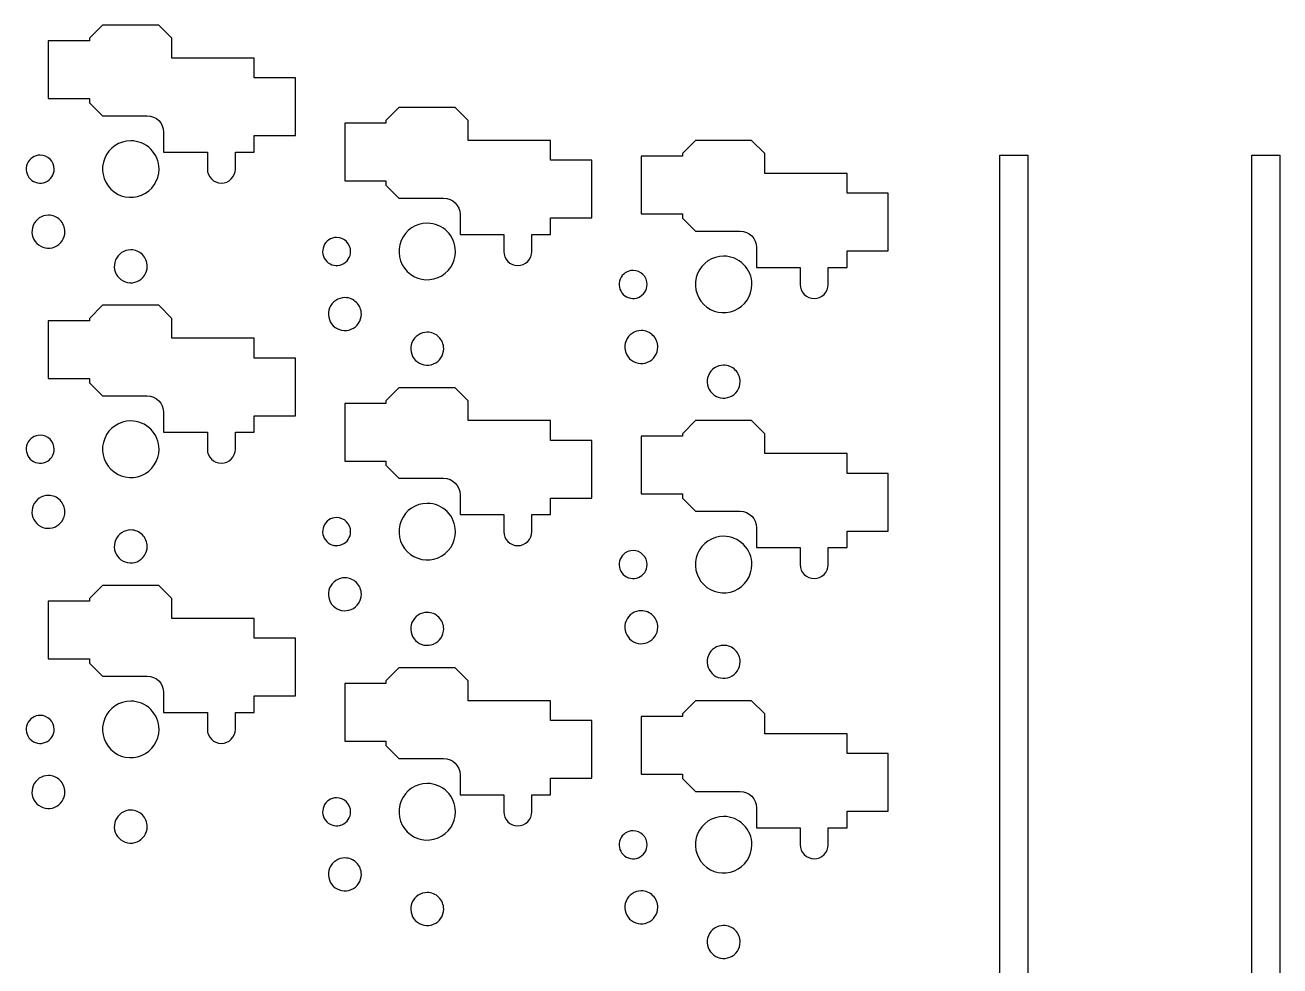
# Model space of a CAD drawing. Header units: millimetres. Extents: x 6 to 141, y 10 to 96.
# Drawn here: x 59.9 to 136.1, y 38.7 to 95.8 of the extents above; entities that cross this region are included whole.
import ezdxf

# ---------------------------------------------------------------- set-up
doc = ezdxf.new("R2010")
doc.units = ezdxf.units.MM
doc.layers.get('0').update_dxf_attribs({"linetype": 'CONTINUOUS'})

msp = doc.modelspace()

# ---------------------------------------------------------------- linework, layer by layer
at = {"color": 7}
for p, q in [((64.592515, 95.825435), (63.799799, 95.032725)), ((68.006778, 95.825435), (64.592515, 95.825435)), ((68.799494, 95.032725), (68.006778, 95.825435)), ((63.799799, 94.874075), (61.299693, 94.874075)), ((61.299693, 94.874075), (61.299693, 91.374544)), ((63.799799, 95.032725), (63.799799, 94.874075)), ((68.799494, 93.825555), (68.799494, 95.032725)), ((73.799706, 93.825555), (68.799494, 93.825555)), ((73.799706, 92.624084), (73.799706, 93.825555)), ((76.299812, 92.624084), (73.799706, 92.624084)), ((76.299812, 89.124034), (76.299812, 92.624084)), ((61.299693, 91.374544), (63.799799, 91.374544)), ((63.799799, 91.374544), (63.799799, 91.118234)), ((63.799799, 91.118234), (64.592515, 90.325514)), ((82.592517, 90.825434), (81.799801, 90.032724)), ((86.006779, 90.825434), (82.592517, 90.825434)), ((86.799495, 90.032724), (86.006779, 90.825434)), ((64.592515, 90.325514), (67.299844, 90.325514)), ((81.799801, 90.032724), (81.799801, 89.874074)), ((86.799495, 88.825554), (86.799495, 90.032724)), ((68.299783, 89.323504), (68.299783, 88.124094)), ((81.799801, 89.874074), (79.299695, 89.874074)), ((79.299695, 89.874074), (79.299695, 86.374544)), ((66.306322, 88.804974), (66.306322, 88.804974)), ((73.799706, 88.124094), (73.799706, 89.124034)), ((73.799706, 89.124034), (76.299812, 89.124034)), ((91.799707, 88.825554), (86.799495, 88.825554)), ((91.799707, 87.624084), (91.799707, 88.825554)), ((100.592518, 88.825434), (99.799802, 88.032724)), ((104.00678, 88.825434), (100.592518, 88.825434)), ((104.799496, 88.032724), (104.00678, 88.825434)), ((60.806321, 87.939974), (60.806321, 87.939974)), ((68.299783, 88.124094), (70.956469, 88.124094)), ((70.956469, 88.124094), (70.956469, 87.090054)), ((72.656107, 87.111754), (72.656107, 88.124094)), ((72.656107, 88.124094), (73.799706, 88.124094)), ((94.299814, 87.624084), (91.799707, 87.624084)), ((94.299814, 84.124034), (94.299814, 87.624084)), ((99.799802, 87.874074), (97.299696, 87.874074)), ((97.299696, 87.874074), (97.299696, 84.374544)), ((99.799802, 88.032724), (99.799802, 87.874074)), ((104.799496, 86.825554), (104.799496, 88.032724)), ((119.067108, 87.933504), (120.767113, 87.933504)), ((119.067108, 37.973501), (119.067108, 87.933504)), ((120.767113, 87.933504), (120.767113, 37.973501)), ((134.383099, 87.933504), (136.083104, 87.933504)), ((134.383099, 37.973501), (134.383099, 87.933504)), ((136.083104, 87.933504), (136.083104, 37.973501)), ((72.656107, 87.111244), (72.656107, 87.111754)), ((72.656107, 87.110724), (72.656107, 87.111244)), ((72.656107, 87.110204), (72.656107, 87.110724)), ((72.656107, 87.109694), (72.656107, 87.110204)), ((72.656107, 87.109174), (72.656107, 87.109694)), ((72.656107, 87.108654), (72.656107, 87.109174)), ((72.656107, 87.108144), (72.656107, 87.108654)), ((72.656107, 87.107624), (72.656107, 87.108144)), ((72.656107, 87.107104), (72.656107, 87.107624)), ((72.656107, 87.106584), (72.656107, 87.107104)), ((72.656107, 87.106074), (72.656107, 87.106584)), ((72.656107, 87.105554), (72.656107, 87.106074)), ((72.656107, 87.105034), (72.656107, 87.105554)), ((72.656107, 87.104524), (72.656107, 87.105034)), ((72.656107, 87.104004), (72.656107, 87.104524)), ((72.656107, 87.103484), (72.656107, 87.104004)), ((72.656107, 87.102974), (72.656107, 87.103484)), ((72.656107, 87.102454), (72.656107, 87.102974)), ((72.656107, 87.101934), (72.656107, 87.102454)), ((72.656107, 87.101424), (72.656107, 87.101934)), ((72.656107, 87.100904), (72.656107, 87.101424)), ((72.656107, 87.100384), (72.656107, 87.100904)), ((72.656107, 87.099874), (72.656107, 87.100384)), ((72.656107, 87.099354), (72.656107, 87.099874)), ((72.656107, 87.098834), (72.656107, 87.099354)), ((72.656107, 87.098324), (72.656107, 87.098834)), ((72.656107, 87.097804), (72.656107, 87.098324)), ((72.656107, 87.097284), (72.656107, 87.097804)), ((72.656107, 87.096774), (72.656107, 87.097284)), ((72.656107, 87.096254), (72.656107, 87.096774)), ((72.656107, 87.095734), (72.656107, 87.096254)), ((72.656107, 87.095224), (72.656107, 87.095734)), ((72.656107, 87.094704), (72.656107, 87.095224)), ((72.656107, 87.094184), (72.656107, 87.094704)), ((72.656107, 87.093674), (72.656107, 87.094184)), ((72.656107, 87.093154), (72.656107, 87.093674)), ((72.656107, 87.092634), (72.656107, 87.093154)), ((72.656107, 87.092124), (72.656107, 87.092634)), ((72.656107, 87.091604), (72.656107, 87.092124)), ((72.656107, 87.091084), (72.656107, 87.091604)), ((72.656107, 87.090574), (72.656107, 87.091084)), ((72.656107, 87.090054), (72.656107, 87.090574)), ((79.299695, 86.374544), (81.799801, 86.374544)), ((81.799801, 86.374544), (81.799801, 86.118234)), ((81.799801, 86.118234), (82.592517, 85.325514)), ((109.799709, 86.825554), (104.799496, 86.825554)), ((109.799709, 85.624084), (109.799709, 86.825554)), ((112.299815, 85.624084), (109.799709, 85.624084)), ((112.299815, 82.124034), (112.299815, 85.624084)), ((82.592517, 85.325514), (85.299845, 85.325514)), ((61.306321, 84.289974), (61.306321, 84.289974)), ((86.299784, 84.323504), (86.299784, 83.124094)), ((91.799707, 83.124094), (91.799707, 84.124034)), ((91.799707, 84.124034), (94.299814, 84.124034)), ((97.299696, 84.374544), (99.799802, 84.374544)), ((99.799802, 84.374544), (99.799802, 84.118234)), ((99.799802, 84.118234), (100.592518, 83.325514)), ((84.306323, 83.804974), (84.306323, 83.804974)), ((86.299784, 83.124094), (88.95647, 83.124094)), ((88.95647, 83.124094), (88.95647, 82.090054)), ((90.656108, 82.111754), (90.656108, 83.124094)), ((90.656108, 83.124094), (91.799707, 83.124094)), ((100.592518, 83.325514), (103.299846, 83.325514)), ((78.806322, 82.939974), (78.806322, 82.939974)), ((104.299785, 82.323504), (104.299785, 81.124094)), ((66.306322, 82.189984), (66.306322, 82.189984)), ((90.656108, 82.111244), (90.656108, 82.111754)), ((90.656108, 82.110724), (90.656108, 82.111244)), ((90.656108, 82.110204), (90.656108, 82.110724)), ((90.656108, 82.109694), (90.656108, 82.110204)), ((90.656108, 82.109174), (90.656108, 82.109694)), ((90.656108, 82.108654), (90.656108, 82.109174)), ((90.656108, 82.108144), (90.656108, 82.108654)), ((90.656108, 82.107624), (90.656108, 82.108144)), ((90.656108, 82.107104), (90.656108, 82.107624)), ((90.656108, 82.106584), (90.656108, 82.107104)), ((90.656108, 82.106074), (90.656108, 82.106584)), ((90.656108, 82.105554), (90.656108, 82.106074)), ((90.656108, 82.105034), (90.656108, 82.105554)), ((90.656108, 82.104524), (90.656108, 82.105034)), ((90.656108, 82.104004), (90.656108, 82.104524)), ((90.656108, 82.103484), (90.656108, 82.104004)), ((90.656108, 82.102974), (90.656108, 82.103484)), ((90.656108, 82.102454), (90.656108, 82.102974)), ((90.656108, 82.101934), (90.656108, 82.102454)), ((90.656108, 82.101424), (90.656108, 82.101934)), ((90.656108, 82.100904), (90.656108, 82.101424)), ((90.656108, 82.100384), (90.656108, 82.100904)), ((90.656108, 82.099874), (90.656108, 82.100384)), ((90.656108, 82.099354), (90.656108, 82.099874)), ((90.656108, 82.098834), (90.656108, 82.099354)), ((90.656108, 82.098324), (90.656108, 82.098834)), ((90.656108, 82.097804), (90.656108, 82.098324)), ((90.656108, 82.097284), (90.656108, 82.097804)), ((90.656108, 82.096774), (90.656108, 82.097284)), ((90.656108, 82.096254), (90.656108, 82.096774)), ((90.656108, 82.095734), (90.656108, 82.096254)), ((90.656108, 82.095224), (90.656108, 82.095734)), ((90.656108, 82.094704), (90.656108, 82.095224)), ((90.656108, 82.094184), (90.656108, 82.094704)), ((90.656108, 82.093674), (90.656108, 82.094184)), ((90.656108, 82.093154), (90.656108, 82.093674)), ((90.656108, 82.092634), (90.656108, 82.093154)), ((90.656108, 82.092124), (90.656108, 82.092634)), ((90.656108, 82.091604), (90.656108, 82.092124)), ((90.656108, 82.091084), (90.656108, 82.091604)), ((90.656108, 82.090574), (90.656108, 82.091084)), ((90.656108, 82.090054), (90.656108, 82.090574)), ((102.306324, 81.804974), (102.306324, 81.804974)), ((109.799709, 81.124094), (109.799709, 82.124034)), ((109.799709, 82.124034), (112.299815, 82.124034)), ((96.806324, 80.939974), (96.806324, 80.939974)), ((104.299785, 81.124094), (106.956471, 81.124094)), ((106.956471, 81.124094), (106.956471, 80.090054)), ((108.65611, 80.111754), (108.65611, 81.124094)), ((108.65611, 81.124094), (109.799709, 81.124094)), ((108.65611, 80.111244), (108.65611, 80.111754)), ((108.65611, 80.110724), (108.65611, 80.111244)), ((108.65611, 80.110204), (108.65611, 80.110724)), ((108.65611, 80.109694), (108.65611, 80.110204)), ((108.65611, 80.109174), (108.65611, 80.109694)), ((108.65611, 80.108654), (108.65611, 80.109174)), ((108.65611, 80.108144), (108.65611, 80.108654)), ((108.65611, 80.107624), (108.65611, 80.108144)), ((108.65611, 80.107104), (108.65611, 80.107624)), ((108.65611, 80.106584), (108.65611, 80.107104)), ((108.65611, 80.106074), (108.65611, 80.106584)), ((108.65611, 80.105554), (108.65611, 80.106074)), ((108.65611, 80.105034), (108.65611, 80.105554)), ((108.65611, 80.104524), (108.65611, 80.105034)), ((108.65611, 80.104004), (108.65611, 80.104524)), ((108.65611, 80.103484), (108.65611, 80.104004)), ((108.65611, 80.102974), (108.65611, 80.103484)), ((108.65611, 80.102454), (108.65611, 80.102974)), ((108.65611, 80.101934), (108.65611, 80.102454)), ((108.65611, 80.101424), (108.65611, 80.101934)), ((108.65611, 80.100904), (108.65611, 80.101424)), ((108.65611, 80.100384), (108.65611, 80.100904)), ((108.65611, 80.099874), (108.65611, 80.100384)), ((108.65611, 80.099354), (108.65611, 80.099874)), ((108.65611, 80.098834), (108.65611, 80.099354)), ((108.65611, 80.098324), (108.65611, 80.098834)), ((108.65611, 80.097804), (108.65611, 80.098324)), ((108.65611, 80.097284), (108.65611, 80.097804)), ((108.65611, 80.096774), (108.65611, 80.097284)), ((108.65611, 80.096254), (108.65611, 80.096774)), ((108.65611, 80.095734), (108.65611, 80.096254)), ((108.65611, 80.095224), (108.65611, 80.095734)), ((108.65611, 80.094704), (108.65611, 80.095224)), ((108.65611, 80.094184), (108.65611, 80.094704)), ((108.65611, 80.093674), (108.65611, 80.094184)), ((108.65611, 80.093154), (108.65611, 80.093674)), ((108.65611, 80.092634), (108.65611, 80.093154)), ((108.65611, 80.092124), (108.65611, 80.092634)), ((108.65611, 80.091604), (108.65611, 80.092124)), ((108.65611, 80.091084), (108.65611, 80.091604)), ((108.65611, 80.090574), (108.65611, 80.091084)), ((108.65611, 80.090054), (108.65611, 80.090574)), ((79.306323, 79.289974), (79.306323, 79.289974)), ((64.592515, 78.825433), (63.799799, 78.032723)), ((68.006778, 78.825433), (64.592515, 78.825433)), ((68.799494, 78.032723), (68.006778, 78.825433)), ((63.799799, 77.874073), (61.299693, 77.874073)), ((61.299693, 77.874073), (61.299693, 74.374543)), ((63.799799, 78.032723), (63.799799, 77.874073)), ((68.799494, 76.825553), (68.799494, 78.032723)), ((84.306323, 77.189983), (84.306323, 77.189983)), ((97.306324, 77.289973), (97.306324, 77.289973)), ((73.799706, 76.825553), (68.799494, 76.825553)), ((73.799706, 75.624083), (73.799706, 76.825553)), ((76.299812, 75.624083), (73.799706, 75.624083)), ((76.299812, 72.124033), (76.299812, 75.624083)), ((102.306324, 75.189983), (102.306324, 75.189983)), ((61.299693, 74.374543), (63.799799, 74.374543)), ((63.799799, 74.374543), (63.799799, 74.118233)), ((63.799799, 74.118233), (64.592515, 73.325513)), ((64.592515, 73.325513), (67.299844, 73.325513)), ((82.592517, 73.825433), (81.799801, 73.032723)), ((86.006779, 73.825433), (82.592517, 73.825433)), ((86.799495, 73.032723), (86.006779, 73.825433)), ((81.799801, 72.874073), (79.299695, 72.874073)), ((79.299695, 72.874073), (79.299695, 69.374543)), ((81.799801, 73.032723), (81.799801, 72.874073)), ((86.799495, 71.825553), (86.799495, 73.032723)), ((66.306322, 71.804973), (66.306322, 71.804973)), ((68.299783, 72.323503), (68.299783, 71.124093)), ((73.799706, 71.124093), (73.799706, 72.124033)), ((73.799706, 72.124033), (76.299812, 72.124033)), ((91.799707, 71.825553), (86.799495, 71.825553)), ((91.799707, 70.624083), (91.799707, 71.825553)), ((100.592518, 71.825433), (99.799802, 71.032723)), ((104.00678, 71.825433), (100.592518, 71.825433)), ((104.799496, 71.032723), (104.00678, 71.825433)), ((60.806321, 70.939973), (60.806321, 70.939973)), ((68.299783, 71.124093), (70.956469, 71.124093)), ((70.956469, 71.124093), (70.956469, 70.090053)), ((72.656107, 70.111753), (72.656107, 71.124093)), ((72.656107, 71.124093), (73.799706, 71.124093)), ((99.799802, 70.874073), (97.299696, 70.874073)), ((97.299696, 70.874073), (97.299696, 67.374543)), ((99.799802, 71.032723), (99.799802, 70.874073)), ((104.799496, 69.825553), (104.799496, 71.032723)), ((72.656107, 70.111243), (72.656107, 70.111753)), ((72.656107, 70.110723), (72.656107, 70.111243)), ((72.656107, 70.110203), (72.656107, 70.110723)), ((72.656107, 70.109693), (72.656107, 70.110203)), ((72.656107, 70.109173), (72.656107, 70.109693)), ((72.656107, 70.108653), (72.656107, 70.109173)), ((72.656107, 70.108143), (72.656107, 70.108653)), ((72.656107, 70.107623), (72.656107, 70.108143)), ((72.656107, 70.107103), (72.656107, 70.107623)), ((72.656107, 70.106583), (72.656107, 70.107103)), ((72.656107, 70.106073), (72.656107, 70.106583)), ((72.656107, 70.105553), (72.656107, 70.106073)), ((72.656107, 70.105033), (72.656107, 70.105553)), ((72.656107, 70.104523), (72.656107, 70.105033)), ((72.656107, 70.104003), (72.656107, 70.104523)), ((72.656107, 70.103483), (72.656107, 70.104003)), ((72.656107, 70.102973), (72.656107, 70.103483)), ((72.656107, 70.102453), (72.656107, 70.102973)), ((72.656107, 70.101933), (72.656107, 70.102453)), ((72.656107, 70.101423), (72.656107, 70.101933)), ((72.656107, 70.100903), (72.656107, 70.101423)), ((72.656107, 70.100383), (72.656107, 70.100903)), ((72.656107, 70.099873), (72.656107, 70.100383)), ((72.656107, 70.099353), (72.656107, 70.099873)), ((72.656107, 70.098833), (72.656107, 70.099353)), ((72.656107, 70.098323), (72.656107, 70.098833)), ((72.656107, 70.097803), (72.656107, 70.098323)), ((94.299814, 70.624083), (91.799707, 70.624083)), ((94.299814, 67.124033), (94.299814, 70.624083)), ((72.656107, 70.097283), (72.656107, 70.097803)), ((72.656107, 70.096773), (72.656107, 70.097283)), ((72.656107, 70.096253), (72.656107, 70.096773)), ((72.656107, 70.095733), (72.656107, 70.096253)), ((72.656107, 70.095223), (72.656107, 70.095733)), ((72.656107, 70.094703), (72.656107, 70.095223)), ((72.656107, 70.094183), (72.656107, 70.094703)), ((72.656107, 70.093673), (72.656107, 70.094183)), ((72.656107, 70.093153), (72.656107, 70.093673)), ((72.656107, 70.092633), (72.656107, 70.093153)), ((72.656107, 70.092123), (72.656107, 70.092633)), ((72.656107, 70.091603), (72.656107, 70.092123)), ((72.656107, 70.091083), (72.656107, 70.091603)), ((72.656107, 70.090573), (72.656107, 70.091083)), ((72.656107, 70.090053), (72.656107, 70.090573)), ((79.299695, 69.374543), (81.799801, 69.374543)), ((81.799801, 69.374543), (81.799801, 69.118233)), ((109.799709, 69.825553), (104.799496, 69.825553)), ((109.799709, 68.624083), (109.799709, 69.825553)), ((81.799801, 69.118233), (82.592517, 68.325513)), ((112.299815, 68.624083), (109.799709, 68.624083)), ((112.299815, 65.124033), (112.299815, 68.624083)), ((82.592517, 68.325513), (85.299845, 68.325513)), ((61.306321, 67.289973), (61.306321, 67.289973)), ((86.299784, 67.323503), (86.299784, 66.124093)), ((91.799707, 66.124093), (91.799707, 67.124033)), ((91.799707, 67.124033), (94.299814, 67.124033)), ((97.299696, 67.374543), (99.799802, 67.374543)), ((99.799802, 67.374543), (99.799802, 67.118233)), ((99.799802, 67.118233), (100.592518, 66.325513)), ((84.306323, 66.804973), (84.306323, 66.804973)), ((100.592518, 66.325513), (103.299846, 66.325513)), ((78.806322, 65.939973), (78.806322, 65.939973)), ((86.299784, 66.124093), (88.95647, 66.124093)), ((88.95647, 66.124093), (88.95647, 65.090053)), ((90.656108, 65.111753), (90.656108, 66.124093)), ((90.656108, 66.124093), (91.799707, 66.124093)), ((66.306322, 65.189983), (66.306322, 65.189983)), ((90.656108, 65.111243), (90.656108, 65.111753)), ((90.656108, 65.110723), (90.656108, 65.111243)), ((90.656108, 65.110203), (90.656108, 65.110723)), ((90.656108, 65.109693), (90.656108, 65.110203)), ((90.656108, 65.109173), (90.656108, 65.109693)), ((90.656108, 65.108653), (90.656108, 65.109173)), ((90.656108, 65.108143), (90.656108, 65.108653)), ((90.656108, 65.107623), (90.656108, 65.108143)), ((90.656108, 65.107103), (90.656108, 65.107623)), ((90.656108, 65.106583), (90.656108, 65.107103)), ((90.656108, 65.106073), (90.656108, 65.106583)), ((90.656108, 65.105553), (90.656108, 65.106073)), ((90.656108, 65.105033), (90.656108, 65.105553)), ((90.656108, 65.104523), (90.656108, 65.105033)), ((90.656108, 65.104003), (90.656108, 65.104523)), ((90.656108, 65.103483), (90.656108, 65.104003)), ((90.656108, 65.102973), (90.656108, 65.103483)), ((90.656108, 65.102453), (90.656108, 65.102973)), ((90.656108, 65.101933), (90.656108, 65.102453)), ((90.656108, 65.101423), (90.656108, 65.101933)), ((90.656108, 65.100903), (90.656108, 65.101423)), ((90.656108, 65.100383), (90.656108, 65.100903)), ((90.656108, 65.099873), (90.656108, 65.100383)), ((90.656108, 65.099353), (90.656108, 65.099873)), ((90.656108, 65.098833), (90.656108, 65.099353)), ((90.656108, 65.098323), (90.656108, 65.098833)), ((90.656108, 65.097803), (90.656108, 65.098323)), ((90.656108, 65.097283), (90.656108, 65.097803)), ((90.656108, 65.096773), (90.656108, 65.097283)), ((90.656108, 65.096253), (90.656108, 65.096773)), ((90.656108, 65.095733), (90.656108, 65.096253)), ((90.656108, 65.095223), (90.656108, 65.095733)), ((90.656108, 65.094703), (90.656108, 65.095223)), ((90.656108, 65.094183), (90.656108, 65.094703)), ((90.656108, 65.093673), (90.656108, 65.094183)), ((90.656108, 65.093153), (90.656108, 65.093673)), ((90.656108, 65.092633), (90.656108, 65.093153)), ((90.656108, 65.092123), (90.656108, 65.092633)), ((90.656108, 65.091603), (90.656108, 65.092123)), ((90.656108, 65.091083), (90.656108, 65.091603)), ((90.656108, 65.090573), (90.656108, 65.091083)), ((90.656108, 65.090053), (90.656108, 65.090573)), ((102.306324, 64.804972), (102.306324, 64.804972)), ((104.299785, 65.323503), (104.299785, 64.124092)), ((109.799709, 64.124092), (109.799709, 65.124033)), ((109.799709, 65.124033), (112.299815, 65.124033)), ((104.299785, 64.124092), (106.956471, 64.124092)), ((106.956471, 64.124092), (106.956471, 63.090052)), ((108.65611, 63.111752), (108.65611, 64.124092)), ((108.65611, 64.124092), (109.799709, 64.124092)), ((96.806324, 63.939972), (96.806324, 63.939972)), ((108.65611, 63.111242), (108.65611, 63.111752)), ((108.65611, 63.110722), (108.65611, 63.111242)), ((108.65611, 63.110202), (108.65611, 63.110722)), ((108.65611, 63.109692), (108.65611, 63.110202)), ((108.65611, 63.109172), (108.65611, 63.109692)), ((108.65611, 63.108652), (108.65611, 63.109172)), ((108.65611, 63.108142), (108.65611, 63.108652)), ((108.65611, 63.107622), (108.65611, 63.108142)), ((108.65611, 63.107102), (108.65611, 63.107622)), ((108.65611, 63.106582), (108.65611, 63.107102)), ((108.65611, 63.106072), (108.65611, 63.106582)), ((108.65611, 63.105552), (108.65611, 63.106072)), ((108.65611, 63.105032), (108.65611, 63.105552)), ((108.65611, 63.104522), (108.65611, 63.105032)), ((108.65611, 63.104002), (108.65611, 63.104522)), ((108.65611, 63.103482), (108.65611, 63.104002)), ((108.65611, 63.102972), (108.65611, 63.103482)), ((108.65611, 63.102452), (108.65611, 63.102972)), ((108.65611, 63.101932), (108.65611, 63.102452)), ((108.65611, 63.101422), (108.65611, 63.101932)), ((108.65611, 63.100902), (108.65611, 63.101422)), ((108.65611, 63.100382), (108.65611, 63.100902)), ((108.65611, 63.099872), (108.65611, 63.100382)), ((108.65611, 63.099352), (108.65611, 63.099872)), ((108.65611, 63.098832), (108.65611, 63.099352)), ((108.65611, 63.098322), (108.65611, 63.098832)), ((108.65611, 63.097802), (108.65611, 63.098322)), ((108.65611, 63.097282), (108.65611, 63.097802)), ((108.65611, 63.096772), (108.65611, 63.097282)), ((108.65611, 63.096252), (108.65611, 63.096772)), ((108.65611, 63.095732), (108.65611, 63.096252)), ((108.65611, 63.095222), (108.65611, 63.095732)), ((108.65611, 63.094702), (108.65611, 63.095222)), ((108.65611, 63.094182), (108.65611, 63.094702)), ((108.65611, 63.093672), (108.65611, 63.094182)), ((108.65611, 63.093152), (108.65611, 63.093672)), ((108.65611, 63.092632), (108.65611, 63.093152)), ((108.65611, 63.092122), (108.65611, 63.092632)), ((108.65611, 63.091602), (108.65611, 63.092122)), ((108.65611, 63.091082), (108.65611, 63.091602)), ((108.65611, 63.090572), (108.65611, 63.091082)), ((108.65611, 63.090052), (108.65611, 63.090572)), ((64.592515, 61.825432), (63.799799, 61.032722)), ((68.006778, 61.825432), (64.592515, 61.825432)), ((68.799494, 61.032722), (68.006778, 61.825432)), ((79.306323, 62.289972), (79.306323, 62.289972)), ((63.799799, 61.032722), (63.799799, 60.874072)), ((68.799494, 59.825552), (68.799494, 61.032722)), ((63.799799, 60.874072), (61.299693, 60.874072)), ((61.299693, 60.874072), (61.299693, 57.374542)), ((97.306324, 60.289972), (97.306324, 60.289972)), ((73.799706, 59.825552), (68.799494, 59.825552)), ((73.799706, 58.624082), (73.799706, 59.825552)), ((84.306323, 60.189982), (84.306323, 60.189982)), ((76.299812, 58.624082), (73.799706, 58.624082)), ((76.299812, 55.124032), (76.299812, 58.624082)), ((102.306324, 58.189982), (102.306324, 58.189982)), ((61.299693, 57.374542), (63.799799, 57.374542)), ((63.799799, 57.374542), (63.799799, 57.118232)), ((63.799799, 57.118232), (64.592515, 56.325512)), ((82.592517, 56.825432), (81.799801, 56.032722)), ((86.006779, 56.825432), (82.592517, 56.825432)), ((86.799495, 56.032722), (86.006779, 56.825432)), ((64.592515, 56.325512), (67.299844, 56.325512)), ((81.799801, 55.874072), (79.299695, 55.874072)), ((79.299695, 55.874072), (79.299695, 52.374542)), ((81.799801, 56.032722), (81.799801, 55.874072)), ((86.799495, 54.825552), (86.799495, 56.032722)), ((68.299783, 55.323502), (68.299783, 54.124092)), ((73.799706, 54.124092), (73.799706, 55.124032)), ((73.799706, 55.124032), (76.299812, 55.124032)), ((66.306322, 54.804972), (66.306322, 54.804972)), ((68.299783, 54.124092), (70.956469, 54.124092)), ((70.956469, 54.124092), (70.956469, 53.090052)), ((72.656107, 53.111752), (72.656107, 54.124092)), ((72.656107, 54.124092), (73.799706, 54.124092)), ((91.799707, 54.825552), (86.799495, 54.825552)), ((91.799707, 53.624082), (91.799707, 54.825552)), ((100.592518, 54.825432), (99.799802, 54.032722)), ((104.00678, 54.825432), (100.592518, 54.825432)), ((104.799496, 54.032722), (104.00678, 54.825432)), ((60.806321, 53.939972), (60.806321, 53.939972)), ((94.299814, 53.624082), (91.799707, 53.624082)), ((94.299814, 50.124031), (94.299814, 53.624082)), ((99.799802, 53.874072), (97.299696, 53.874072)), ((97.299696, 53.874072), (97.299696, 50.374541)), ((99.799802, 54.032722), (99.799802, 53.874072)), ((104.799496, 52.825552), (104.799496, 54.032722)), ((72.656107, 53.111242), (72.656107, 53.111752)), ((72.656107, 53.110722), (72.656107, 53.111242)), ((72.656107, 53.110202), (72.656107, 53.110722)), ((72.656107, 53.109692), (72.656107, 53.110202)), ((72.656107, 53.109172), (72.656107, 53.109692)), ((72.656107, 53.108652), (72.656107, 53.109172)), ((72.656107, 53.108142), (72.656107, 53.108652)), ((72.656107, 53.107622), (72.656107, 53.108142)), ((72.656107, 53.107102), (72.656107, 53.107622)), ((72.656107, 53.106582), (72.656107, 53.107102)), ((72.656107, 53.106072), (72.656107, 53.106582)), ((72.656107, 53.105552), (72.656107, 53.106072)), ((72.656107, 53.105032), (72.656107, 53.105552)), ((72.656107, 53.104522), (72.656107, 53.105032)), ((72.656107, 53.104002), (72.656107, 53.104522)), ((72.656107, 53.103482), (72.656107, 53.104002)), ((72.656107, 53.102972), (72.656107, 53.103482)), ((72.656107, 53.102452), (72.656107, 53.102972)), ((72.656107, 53.101932), (72.656107, 53.102452)), ((72.656107, 53.101422), (72.656107, 53.101932)), ((72.656107, 53.100902), (72.656107, 53.101422)), ((72.656107, 53.100382), (72.656107, 53.100902)), ((72.656107, 53.099872), (72.656107, 53.100382)), ((72.656107, 53.099352), (72.656107, 53.099872)), ((72.656107, 53.098832), (72.656107, 53.099352)), ((72.656107, 53.098322), (72.656107, 53.098832)), ((72.656107, 53.097802), (72.656107, 53.098322)), ((72.656107, 53.097282), (72.656107, 53.097802)), ((72.656107, 53.096772), (72.656107, 53.097282)), ((72.656107, 53.096252), (72.656107, 53.096772)), ((72.656107, 53.095732), (72.656107, 53.096252)), ((72.656107, 53.095222), (72.656107, 53.095732)), ((72.656107, 53.094702), (72.656107, 53.095222)), ((72.656107, 53.094182), (72.656107, 53.094702)), ((72.656107, 53.093672), (72.656107, 53.094182)), ((72.656107, 53.093152), (72.656107, 53.093672)), ((72.656107, 53.092632), (72.656107, 53.093152)), ((72.656107, 53.092122), (72.656107, 53.092632)), ((72.656107, 53.091602), (72.656107, 53.092122)), ((72.656107, 53.091082), (72.656107, 53.091602)), ((72.656107, 53.090572), (72.656107, 53.091082)), ((72.656107, 53.090052), (72.656107, 53.090572)), ((109.799709, 52.825552), (104.799496, 52.825552)), ((109.799709, 51.624082), (109.799709, 52.825552)), ((79.299695, 52.374542), (81.799801, 52.374542)), ((81.799801, 52.374542), (81.799801, 52.118232)), ((81.799801, 52.118232), (82.592517, 51.325512)), ((82.592517, 51.325512), (85.299845, 51.325512)), ((112.299815, 51.624082), (109.799709, 51.624082)), ((112.299815, 48.124031), (112.299815, 51.624082)), ((61.306321, 50.289971), (61.306321, 50.289971)), ((86.299784, 50.323501), (86.299784, 49.124091)), ((97.299696, 50.374541), (99.799802, 50.374541)), ((99.799802, 50.374541), (99.799802, 50.118231)), ((84.306323, 49.804971), (84.306323, 49.804971)), ((91.799707, 49.124091), (91.799707, 50.124031)), ((91.799707, 50.124031), (94.299814, 50.124031)), ((99.799802, 50.118231), (100.592518, 49.325511)), ((78.806322, 48.939971), (78.806322, 48.939971)), ((86.299784, 49.124091), (88.95647, 49.124091)), ((88.95647, 49.124091), (88.95647, 48.090051)), ((90.656108, 48.111751), (90.656108, 49.124091)), ((90.656108, 49.124091), (91.799707, 49.124091)), ((100.592518, 49.325511), (103.299846, 49.325511)), ((66.306322, 48.189981), (66.306322, 48.189981)), ((90.656108, 48.111241), (90.656108, 48.111751)), ((90.656108, 48.110721), (90.656108, 48.111241)), ((90.656108, 48.110201), (90.656108, 48.110721)), ((90.656108, 48.109691), (90.656108, 48.110201)), ((90.656108, 48.109171), (90.656108, 48.109691)), ((90.656108, 48.108651), (90.656108, 48.109171)), ((90.656108, 48.108141), (90.656108, 48.108651)), ((90.656108, 48.107621), (90.656108, 48.108141)), ((90.656108, 48.107101), (90.656108, 48.107621)), ((90.656108, 48.106581), (90.656108, 48.107101)), ((90.656108, 48.106071), (90.656108, 48.106581)), ((90.656108, 48.105551), (90.656108, 48.106071)), ((90.656108, 48.105031), (90.656108, 48.105551)), ((90.656108, 48.104521), (90.656108, 48.105031)), ((90.656108, 48.104001), (90.656108, 48.104521)), ((90.656108, 48.103481), (90.656108, 48.104001)), ((90.656108, 48.102971), (90.656108, 48.103481)), ((90.656108, 48.102451), (90.656108, 48.102971)), ((90.656108, 48.101931), (90.656108, 48.102451)), ((90.656108, 48.101421), (90.656108, 48.101931)), ((90.656108, 48.100901), (90.656108, 48.101421)), ((90.656108, 48.100381), (90.656108, 48.100901)), ((90.656108, 48.099871), (90.656108, 48.100381)), ((90.656108, 48.099351), (90.656108, 48.099871)), ((90.656108, 48.098831), (90.656108, 48.099351)), ((90.656108, 48.098321), (90.656108, 48.098831)), ((90.656108, 48.097801), (90.656108, 48.098321)), ((90.656108, 48.097281), (90.656108, 48.097801)), ((90.656108, 48.096771), (90.656108, 48.097281)), ((90.656108, 48.096251), (90.656108, 48.096771)), ((90.656108, 48.095731), (90.656108, 48.096251)), ((90.656108, 48.095221), (90.656108, 48.095731)), ((90.656108, 48.094701), (90.656108, 48.095221)), ((90.656108, 48.094181), (90.656108, 48.094701)), ((90.656108, 48.093671), (90.656108, 48.094181)), ((90.656108, 48.093151), (90.656108, 48.093671)), ((90.656108, 48.092631), (90.656108, 48.093151)), ((90.656108, 48.092121), (90.656108, 48.092631)), ((90.656108, 48.091601), (90.656108, 48.092121)), ((90.656108, 48.091081), (90.656108, 48.091601)), ((90.656108, 48.090571), (90.656108, 48.091081)), ((90.656108, 48.090051), (90.656108, 48.090571)), ((104.299785, 48.323501), (104.299785, 47.124091)), ((109.799709, 47.124091), (109.799709, 48.124031)), ((109.799709, 48.124031), (112.299815, 48.124031)), ((102.306324, 47.804971), (102.306324, 47.804971)), ((96.806324, 46.939971), (96.806324, 46.939971)), ((104.299785, 47.124091), (106.956471, 47.124091)), ((106.956471, 47.124091), (106.956471, 46.090051)), ((108.65611, 46.111751), (108.65611, 47.124091)), ((108.65611, 47.124091), (109.799709, 47.124091)), ((108.65611, 46.111241), (108.65611, 46.111751)), ((108.65611, 46.110721), (108.65611, 46.111241)), ((108.65611, 46.110201), (108.65611, 46.110721)), ((108.65611, 46.109691), (108.65611, 46.110201)), ((108.65611, 46.109171), (108.65611, 46.109691)), ((108.65611, 46.108651), (108.65611, 46.109171)), ((108.65611, 46.108141), (108.65611, 46.108651)), ((108.65611, 46.107621), (108.65611, 46.108141)), ((108.65611, 46.107101), (108.65611, 46.107621)), ((108.65611, 46.106581), (108.65611, 46.107101)), ((108.65611, 46.106071), (108.65611, 46.106581)), ((108.65611, 46.105551), (108.65611, 46.106071)), ((108.65611, 46.105031), (108.65611, 46.105551)), ((108.65611, 46.104521), (108.65611, 46.105031)), ((108.65611, 46.104001), (108.65611, 46.104521)), ((108.65611, 46.103481), (108.65611, 46.104001)), ((108.65611, 46.102971), (108.65611, 46.103481)), ((108.65611, 46.102451), (108.65611, 46.102971)), ((108.65611, 46.101931), (108.65611, 46.102451)), ((108.65611, 46.101421), (108.65611, 46.101931)), ((108.65611, 46.100901), (108.65611, 46.101421)), ((108.65611, 46.100381), (108.65611, 46.100901)), ((108.65611, 46.099871), (108.65611, 46.100381)), ((108.65611, 46.099351), (108.65611, 46.099871)), ((108.65611, 46.098831), (108.65611, 46.099351)), ((108.65611, 46.098321), (108.65611, 46.098831)), ((108.65611, 46.097801), (108.65611, 46.098321)), ((108.65611, 46.097281), (108.65611, 46.097801)), ((108.65611, 46.096771), (108.65611, 46.097281)), ((108.65611, 46.096251), (108.65611, 46.096771)), ((108.65611, 46.095731), (108.65611, 46.096251)), ((108.65611, 46.095221), (108.65611, 46.095731)), ((108.65611, 46.094701), (108.65611, 46.095221)), ((108.65611, 46.094181), (108.65611, 46.094701)), ((108.65611, 46.093671), (108.65611, 46.094181)), ((108.65611, 46.093151), (108.65611, 46.093671)), ((108.65611, 46.092631), (108.65611, 46.093151)), ((108.65611, 46.092121), (108.65611, 46.092631)), ((108.65611, 46.091601), (108.65611, 46.092121)), ((108.65611, 46.091081), (108.65611, 46.091601)), ((108.65611, 46.090571), (108.65611, 46.091081)), ((108.65611, 46.090051), (108.65611, 46.090571)), ((79.306323, 45.289971), (79.306323, 45.289971)), ((84.306323, 43.189981), (84.306323, 43.189981)), ((97.306324, 43.289971), (97.306324, 43.289971)), ((102.306324, 41.189981), (102.306324, 41.189981))]:
    msp.add_line(p, q, dxfattribs=at)
for points in [[(67.299844, 90.325514), (67.858083, 90.325474), (68.299782, 89.881744), (68.299783, 89.323504)], [(66.306322, 88.804974), (65.612669, 88.804974), (64.987318, 88.387128), (64.721868, 87.746276)], [(67.51901, 88.302662), (67.197385, 88.624287), (66.761168, 88.804974), (66.306322, 88.804974)], [(60.806321, 87.939974), (60.462528, 87.939974), (60.152587, 87.732878), (60.021024, 87.415255)], [(61.407362, 87.691015), (61.247956, 87.850421), (61.031755, 87.939974), (60.806321, 87.939974)], [(61.656321, 87.089974), (61.656321, 87.315408), (61.566768, 87.531609), (61.407362, 87.691015)], [(64.721868, 87.746276), (64.456419, 87.105425), (64.603147, 86.367772), (65.093633, 85.877286)], [(68.021322, 87.089974), (68.021322, 87.54482), (67.840635, 87.981037), (67.51901, 88.302662)], [(60.021024, 87.415255), (59.88946, 87.097632), (59.962182, 86.732032), (60.20528, 86.488933)], [(61.131602, 86.304676), (61.449225, 86.43624), (61.656321, 86.746181), (61.656321, 87.089974)], [(66.962624, 85.505521), (67.603475, 85.77097), (68.021322, 86.396321), (68.021322, 87.089974)], [(70.956469, 87.090054), (70.956425, 86.620753), (71.336728, 86.240217), (71.806029, 86.239974)], [(72.407148, 86.488934), (72.566574, 86.648359), (72.656128, 86.864593), (72.656107, 87.090054)], [(60.20528, 86.488933), (60.448379, 86.245835), (60.813979, 86.173113), (61.131602, 86.304676)], [(71.806029, 86.239974), (72.03149, 86.239953), (72.247723, 86.329508), (72.407148, 86.488934)], [(65.093633, 85.877286), (65.58412, 85.386799), (66.321772, 85.240071), (66.962624, 85.505521)], [(85.299845, 85.325514), (85.858084, 85.325474), (86.299783, 84.881744), (86.299784, 84.323504)], [(61.306321, 84.289974), (60.901859, 84.289974), (60.537223, 84.046332), (60.382442, 83.672657)], [(62.013428, 83.997081), (61.825892, 84.184617), (61.571538, 84.289974), (61.306321, 84.289974)], [(62.306321, 83.289974), (62.306321, 83.55519), (62.200964, 83.809544), (62.013428, 83.997081)], [(60.382442, 83.672657), (60.227661, 83.298983), (60.313216, 82.868865), (60.599214, 82.582867)], [(61.689005, 82.366094), (62.062679, 82.520875), (62.306321, 82.885512), (62.306321, 83.289974)], [(84.306323, 83.804974), (83.61267, 83.804974), (82.987319, 83.387127), (82.721869, 82.746276)], [(85.519011, 83.302662), (85.197386, 83.624287), (84.761169, 83.804974), (84.306323, 83.804974)], [(86.021323, 82.089974), (86.021323, 82.54482), (85.840636, 82.981037), (85.519011, 83.302662)], [(103.299846, 83.325514), (103.858085, 83.325474), (104.299784, 82.881744), (104.299785, 82.323504)], [(60.599214, 82.582867), (60.885212, 82.296869), (61.31533, 82.211313), (61.689005, 82.366094)], [(78.021025, 82.415255), (77.889461, 82.097631), (77.962183, 81.732031), (78.205282, 81.488933)], [(78.806322, 82.939974), (78.46253, 82.939974), (78.152589, 82.732878), (78.021025, 82.415255)], [(79.407363, 82.691015), (79.247957, 82.85042), (79.031757, 82.939974), (78.806322, 82.939974)], [(79.656323, 82.089974), (79.656323, 82.315408), (79.566769, 82.531609), (79.407363, 82.691015)], [(82.721869, 82.746276), (82.45642, 82.105424), (82.603148, 81.367772), (83.093635, 80.877285)], [(65.382442, 81.572667), (65.227661, 81.198993), (65.313217, 80.768875), (65.599215, 80.482877)], [(66.306322, 82.189984), (65.901859, 82.189984), (65.537223, 81.946342), (65.382442, 81.572667)], [(67.013428, 81.89709), (66.825892, 82.084627), (66.571538, 82.189984), (66.306322, 82.189984)], [(67.306322, 81.189984), (67.306322, 81.4552), (67.200965, 81.709554), (67.013428, 81.89709)], [(79.131603, 81.304676), (79.449227, 81.43624), (79.656323, 81.746181), (79.656323, 82.089974)], [(84.962625, 80.50552), (85.603477, 80.77097), (86.021323, 81.396321), (86.021323, 82.089974)], [(88.95647, 82.090054), (88.956426, 81.620752), (89.336729, 81.240217), (89.80603, 81.239974)], [(90.40715, 81.488934), (90.566575, 81.648359), (90.65613, 81.864592), (90.656108, 82.090054)], [(102.306324, 81.804974), (101.612671, 81.804974), (100.98732, 81.387127), (100.721871, 80.746276)], [(103.519012, 81.302662), (103.197387, 81.624287), (102.76117, 81.804974), (102.306324, 81.804974)], [(66.689005, 80.266104), (67.062679, 80.420885), (67.306322, 80.785521), (67.306322, 81.189984)], [(78.205282, 81.488933), (78.44838, 81.245835), (78.81398, 81.173112), (79.131603, 81.304676)], [(83.093635, 80.877285), (83.584121, 80.386799), (84.321773, 80.240071), (84.962625, 80.50552)], [(89.80603, 81.239974), (90.031492, 81.239953), (90.247725, 81.329508), (90.40715, 81.488934)], [(96.806324, 80.939974), (96.462531, 80.939974), (96.15259, 80.732878), (96.021026, 80.415255)], [(97.407365, 80.691014), (97.247959, 80.85042), (97.031758, 80.939974), (96.806324, 80.939974)], [(104.021324, 80.089974), (104.021324, 80.54482), (103.840637, 80.981037), (103.519012, 81.302662)], [(65.599215, 80.482877), (65.885213, 80.196879), (66.315331, 80.111323), (66.689005, 80.266104)], [(96.021026, 80.415255), (95.889462, 80.097631), (95.962185, 79.732031), (96.205283, 79.488933)], [(97.131605, 79.304676), (97.449228, 79.43624), (97.656324, 79.746181), (97.656324, 80.089974)], [(97.656324, 80.089974), (97.656324, 80.315408), (97.56677, 80.531608), (97.407365, 80.691014)], [(100.721871, 80.746276), (100.456421, 80.105424), (100.603149, 79.367772), (101.093636, 78.877285)], [(102.962626, 78.50552), (103.603478, 78.770969), (104.021324, 79.396321), (104.021324, 80.089974)], [(106.956471, 80.090054), (106.956427, 79.620752), (107.33673, 79.240216), (107.806031, 79.239973)], [(108.407151, 79.488933), (108.566576, 79.648359), (108.656131, 79.864592), (108.65611, 80.090054)], [(79.306323, 79.289974), (78.90186, 79.289974), (78.537224, 79.046331), (78.382443, 78.672657)], [(80.013429, 78.99708), (79.825893, 79.184617), (79.571539, 79.289974), (79.306323, 79.289974)], [(96.205283, 79.488933), (96.448381, 79.245834), (96.813981, 79.173112), (97.131605, 79.304676)], [(107.806031, 79.239973), (108.031493, 79.239953), (108.247726, 79.329508), (108.407151, 79.488933)], [(78.382443, 78.672657), (78.227662, 78.298982), (78.313218, 77.868865), (78.599216, 77.582867)], [(80.306323, 78.289973), (80.306323, 78.55519), (80.200966, 78.809544), (80.013429, 78.99708)], [(101.093636, 78.877285), (101.584122, 78.386799), (102.321775, 78.240071), (102.962626, 78.50552)], [(79.689006, 77.366094), (80.06268, 77.520875), (80.306323, 77.885511), (80.306323, 78.289973)], [(78.599216, 77.582867), (78.885214, 77.296869), (79.315332, 77.211313), (79.689006, 77.366094)], [(84.306323, 77.189983), (83.901861, 77.189983), (83.537224, 76.946341), (83.382443, 76.572667)], [(85.01343, 76.89709), (84.825893, 77.084627), (84.571539, 77.189983), (84.306323, 77.189983)], [(97.306324, 77.289973), (96.901861, 77.289973), (96.537225, 77.046331), (96.382444, 76.672657)], [(98.013431, 76.99708), (97.825894, 77.184617), (97.57154, 77.289973), (97.306324, 77.289973)], [(98.306324, 76.289973), (98.306324, 76.55519), (98.200967, 76.809544), (98.013431, 76.99708)], [(83.382443, 76.572667), (83.227662, 76.198992), (83.313218, 75.768874), (83.599216, 75.482876)], [(85.306323, 76.189983), (85.306323, 76.4552), (85.200966, 76.709554), (85.01343, 76.89709)], [(96.382444, 76.672657), (96.227663, 76.298982), (96.313219, 75.868864), (96.599217, 75.582866)], [(97.689007, 75.366094), (98.062682, 75.520875), (98.306324, 75.885511), (98.306324, 76.289973)], [(83.599216, 75.482876), (83.885214, 75.196878), (84.315332, 75.111323), (84.689006, 75.266104)], [(84.689006, 75.266104), (85.062681, 75.420885), (85.306323, 75.785521), (85.306323, 76.189983)], [(96.599217, 75.582866), (96.885215, 75.296868), (97.315333, 75.211313), (97.689007, 75.366094)], [(102.306324, 75.189983), (101.901862, 75.189983), (101.537226, 74.946341), (101.382445, 74.572667)], [(103.013431, 74.89709), (102.825895, 75.084626), (102.571541, 75.189983), (102.306324, 75.189983)], [(103.306324, 74.189983), (103.306324, 74.4552), (103.200967, 74.709554), (103.013431, 74.89709)], [(101.382445, 74.572667), (101.227663, 74.198992), (101.313219, 73.768874), (101.599217, 73.482876)], [(102.689008, 73.266104), (103.062682, 73.420885), (103.306324, 73.785521), (103.306324, 74.189983)], [(67.299844, 73.325513), (67.858083, 73.325473), (68.299782, 72.881743), (68.299783, 72.323503)], [(101.599217, 73.482876), (101.885215, 73.196878), (102.315333, 73.111323), (102.689008, 73.266104)], [(66.306322, 71.804973), (65.612669, 71.804973), (64.987318, 71.387127), (64.721868, 70.746275)], [(67.51901, 71.302661), (67.197385, 71.624286), (66.761168, 71.804973), (66.306322, 71.804973)], [(60.806321, 70.939973), (60.462528, 70.939973), (60.152587, 70.732877), (60.021024, 70.415254)], [(61.407362, 70.691014), (61.247956, 70.85042), (61.031755, 70.939973), (60.806321, 70.939973)], [(68.021322, 70.089973), (68.021322, 70.544819), (67.840635, 70.981036), (67.51901, 71.302661)], [(60.021024, 70.415254), (59.88946, 70.097631), (59.962182, 69.73203), (60.20528, 69.488932)], [(61.656321, 70.089973), (61.656321, 70.315407), (61.566768, 70.531608), (61.407362, 70.691014)], [(64.721868, 70.746275), (64.456419, 70.105423), (64.603147, 69.367771), (65.093633, 68.877285)], [(60.20528, 69.488932), (60.448379, 69.245834), (60.813979, 69.173111), (61.131602, 69.304675)], [(61.131602, 69.304675), (61.449225, 69.436239), (61.656321, 69.74618), (61.656321, 70.089973)], [(66.962624, 68.505519), (67.603475, 68.770969), (68.021322, 69.39632), (68.021322, 70.089973)], [(70.956469, 70.090053), (70.956425, 69.620751), (71.336728, 69.240216), (71.806029, 69.239973)], [(71.806029, 69.239973), (72.03149, 69.239952), (72.247723, 69.329507), (72.407148, 69.488933)], [(72.407148, 69.488933), (72.566574, 69.648358), (72.656128, 69.864591), (72.656107, 70.090053)], [(65.093633, 68.877285), (65.58412, 68.386798), (66.321772, 68.24007), (66.962624, 68.505519)], [(85.299845, 68.325513), (85.858084, 68.325473), (86.299783, 67.881743), (86.299784, 67.323503)], [(61.306321, 67.289973), (60.901859, 67.289973), (60.537223, 67.04633), (60.382442, 66.672656)], [(62.013428, 66.997079), (61.825892, 67.184616), (61.571538, 67.289973), (61.306321, 67.289973)], [(60.382442, 66.672656), (60.227661, 66.298982), (60.313216, 65.868864), (60.599214, 65.582866)], [(61.689005, 65.366093), (62.062679, 65.520874), (62.306321, 65.88551), (62.306321, 66.289973)], [(62.306321, 66.289973), (62.306321, 66.555189), (62.200964, 66.809543), (62.013428, 66.997079)], [(84.306323, 66.804973), (83.61267, 66.804973), (82.987319, 66.387126), (82.721869, 65.746275)], [(85.519011, 66.302661), (85.197386, 66.624286), (84.761169, 66.804973), (84.306323, 66.804973)], [(86.021323, 65.089973), (86.021323, 65.544819), (85.840636, 65.981036), (85.519011, 66.302661)], [(103.299846, 66.325513), (103.858085, 66.325473), (104.299784, 65.881743), (104.299785, 65.323503)], [(60.599214, 65.582866), (60.885212, 65.296868), (61.31533, 65.211312), (61.689005, 65.366093)], [(78.806322, 65.939973), (78.46253, 65.939973), (78.152589, 65.732877), (78.021025, 65.415253)], [(79.407363, 65.691013), (79.247957, 65.850419), (79.031757, 65.939973), (78.806322, 65.939973)], [(79.656323, 65.089973), (79.656323, 65.315407), (79.566769, 65.531607), (79.407363, 65.691013)], [(82.721869, 65.746275), (82.45642, 65.105423), (82.603148, 64.367771), (83.093635, 63.877284)], [(66.306322, 65.189983), (65.901859, 65.189983), (65.537223, 64.94634), (65.382442, 64.572666)], [(67.013428, 64.897089), (66.825892, 65.084626), (66.571538, 65.189983), (66.306322, 65.189983)], [(67.306322, 64.189982), (67.306322, 64.455199), (67.200965, 64.709553), (67.013428, 64.897089)], [(78.021025, 65.415253), (77.889461, 65.09763), (77.962183, 64.73203), (78.205282, 64.488932)], [(79.131603, 64.304675), (79.449227, 64.436239), (79.656323, 64.74618), (79.656323, 65.089973)], [(84.962625, 63.505519), (85.603477, 63.770968), (86.021323, 64.39632), (86.021323, 65.089973)], [(88.95647, 65.090053), (88.956426, 64.620751), (89.336729, 64.240215), (89.80603, 64.239972)], [(90.40715, 64.488932), (90.566575, 64.648358), (90.65613, 64.864591), (90.656108, 65.090053)], [(102.306324, 64.804972), (101.612671, 64.804972), (100.98732, 64.387126), (100.721871, 63.746275)], [(103.519012, 64.302661), (103.197387, 64.624286), (102.76117, 64.804972), (102.306324, 64.804972)], [(65.382442, 64.572666), (65.227661, 64.198991), (65.313217, 63.768874), (65.599215, 63.482876)], [(66.689005, 63.266103), (67.062679, 63.420884), (67.306322, 63.78552), (67.306322, 64.189982)], [(78.205282, 64.488932), (78.44838, 64.245833), (78.81398, 64.173111), (79.131603, 64.304675)], [(89.80603, 64.239972), (90.031492, 64.239952), (90.247725, 64.329507), (90.40715, 64.488932)], [(104.021324, 63.089972), (104.021324, 63.544819), (103.840637, 63.981036), (103.519012, 64.302661)], [(65.599215, 63.482876), (65.885213, 63.196878), (66.315331, 63.111322), (66.689005, 63.266103)], [(83.093635, 63.877284), (83.584121, 63.386798), (84.321773, 63.24007), (84.962625, 63.505519)], [(96.021026, 63.415253), (95.889462, 63.09763), (95.962185, 62.73203), (96.205283, 62.488932)], [(96.806324, 63.939972), (96.462531, 63.939972), (96.15259, 63.732877), (96.021026, 63.415253)], [(97.407365, 63.691013), (97.247959, 63.850419), (97.031758, 63.939972), (96.806324, 63.939972)], [(97.656324, 63.089972), (97.656324, 63.315406), (97.56677, 63.531607), (97.407365, 63.691013)], [(100.721871, 63.746275), (100.456421, 63.105423), (100.603149, 62.367771), (101.093636, 61.877284)], [(96.205283, 62.488932), (96.448381, 62.245833), (96.813981, 62.173111), (97.131605, 62.304675)], [(97.131605, 62.304675), (97.449228, 62.436239), (97.656324, 62.746179), (97.656324, 63.089972)], [(102.962626, 61.505519), (103.603478, 61.770968), (104.021324, 62.39632), (104.021324, 63.089972)], [(106.956471, 63.090052), (106.956427, 62.620751), (107.33673, 62.240215), (107.806031, 62.239972)], [(107.806031, 62.239972), (108.031493, 62.239952), (108.247726, 62.329507), (108.407151, 62.488932)], [(108.407151, 62.488932), (108.566576, 62.648358), (108.656131, 62.864591), (108.65611, 63.090052)], [(79.306323, 62.289972), (78.90186, 62.289972), (78.537224, 62.04633), (78.382443, 61.672656)], [(80.013429, 61.997079), (79.825893, 62.184615), (79.571539, 62.289972), (79.306323, 62.289972)], [(80.306323, 61.289972), (80.306323, 61.555189), (80.200966, 61.809543), (80.013429, 61.997079)], [(101.093636, 61.877284), (101.584122, 61.386798), (102.321775, 61.240069), (102.962626, 61.505519)], [(78.382443, 61.672656), (78.227662, 61.298981), (78.313218, 60.868863), (78.599216, 60.582865)], [(79.689006, 60.366093), (80.06268, 60.520874), (80.306323, 60.88551), (80.306323, 61.289972)], [(78.599216, 60.582865), (78.885214, 60.296867), (79.315332, 60.211312), (79.689006, 60.366093)], [(97.306324, 60.289972), (96.901861, 60.289972), (96.537225, 60.04633), (96.382444, 59.672656)], [(98.013431, 59.997079), (97.825894, 60.184615), (97.57154, 60.289972), (97.306324, 60.289972)], [(83.382443, 59.572666), (83.227662, 59.198991), (83.313218, 58.768873), (83.599216, 58.482875)], [(84.306323, 60.189982), (83.901861, 60.189982), (83.537224, 59.94634), (83.382443, 59.572666)], [(85.01343, 59.897089), (84.825893, 60.084625), (84.571539, 60.189982), (84.306323, 60.189982)], [(85.306323, 59.189982), (85.306323, 59.455199), (85.200966, 59.709553), (85.01343, 59.897089)], [(96.382444, 59.672656), (96.227663, 59.298981), (96.313219, 58.868863), (96.599217, 58.582865)], [(98.306324, 59.289972), (98.306324, 59.555189), (98.200967, 59.809543), (98.013431, 59.997079)], [(84.689006, 58.266103), (85.062681, 58.420884), (85.306323, 58.78552), (85.306323, 59.189982)], [(97.689007, 58.366093), (98.062682, 58.520874), (98.306324, 58.88551), (98.306324, 59.289972)], [(83.599216, 58.482875), (83.885214, 58.196877), (84.315332, 58.111321), (84.689006, 58.266103)], [(96.599217, 58.582865), (96.885215, 58.296867), (97.315333, 58.211312), (97.689007, 58.366093)], [(102.306324, 58.189982), (101.901862, 58.189982), (101.537226, 57.94634), (101.382445, 57.572665)], [(103.013431, 57.897089), (102.825895, 58.084625), (102.571541, 58.189982), (102.306324, 58.189982)], [(101.382445, 57.572665), (101.227663, 57.198991), (101.313219, 56.768873), (101.599217, 56.482875)], [(102.689008, 56.266102), (103.062682, 56.420883), (103.306324, 56.78552), (103.306324, 57.189982)], [(103.306324, 57.189982), (103.306324, 57.455198), (103.200967, 57.709552), (103.013431, 57.897089)], [(101.599217, 56.482875), (101.885215, 56.196877), (102.315333, 56.111321), (102.689008, 56.266102)], [(67.299844, 56.325512), (67.858083, 56.325472), (68.299782, 55.881742), (68.299783, 55.323502)], [(66.306322, 54.804972), (65.612669, 54.804972), (64.987318, 54.387125), (64.721868, 53.746274)], [(67.51901, 54.30266), (67.197385, 54.624285), (66.761168, 54.804972), (66.306322, 54.804972)], [(68.021322, 53.089972), (68.021322, 53.544818), (67.840635, 53.981035), (67.51901, 54.30266)], [(60.021024, 53.415253), (59.88946, 53.097629), (59.962182, 52.732029), (60.20528, 52.488931)], [(60.806321, 53.939972), (60.462528, 53.939972), (60.152587, 53.732876), (60.021024, 53.415253)], [(61.407362, 53.691013), (61.247956, 53.850418), (61.031755, 53.939972), (60.806321, 53.939972)], [(61.656321, 53.089972), (61.656321, 53.315406), (61.566768, 53.531607), (61.407362, 53.691013)], [(64.721868, 53.746274), (64.456419, 53.105422), (64.603147, 52.36777), (65.093633, 51.877283)], [(61.131602, 52.304674), (61.449225, 52.436238), (61.656321, 52.746179), (61.656321, 53.089972)], [(66.962624, 51.505518), (67.603475, 51.770968), (68.021322, 52.396319), (68.021322, 53.089972)], [(70.956469, 53.090052), (70.956425, 52.62075), (71.336728, 52.240215), (71.806029, 52.239972)], [(72.407148, 52.488932), (72.566574, 52.648357), (72.656128, 52.86459), (72.656107, 53.090052)], [(60.20528, 52.488931), (60.448379, 52.245833), (60.813979, 52.17311), (61.131602, 52.304674)], [(65.093633, 51.877283), (65.58412, 51.386797), (66.321772, 51.240069), (66.962624, 51.505518)], [(71.806029, 52.239972), (72.03149, 52.239951), (72.247723, 52.329506), (72.407148, 52.488932)], [(85.299845, 51.325512), (85.858084, 51.325472), (86.299783, 50.881742), (86.299784, 50.323501)], [(61.306321, 50.289971), (60.901859, 50.289971), (60.537223, 50.046329), (60.382442, 49.672655)], [(62.013428, 49.997078), (61.825892, 50.184615), (61.571538, 50.289971), (61.306321, 50.289971)], [(60.382442, 49.672655), (60.227661, 49.29898), (60.313216, 48.868863), (60.599214, 48.582865)], [(62.306321, 49.289971), (62.306321, 49.555188), (62.200964, 49.809542), (62.013428, 49.997078)], [(84.306323, 49.804971), (83.61267, 49.804971), (82.987319, 49.387125), (82.721869, 48.746273)], [(85.519011, 49.30266), (85.197386, 49.624284), (84.761169, 49.804971), (84.306323, 49.804971)], [(61.689005, 48.366092), (62.062679, 48.520873), (62.306321, 48.885509), (62.306321, 49.289971)], [(78.806322, 48.939971), (78.46253, 48.939971), (78.152589, 48.732876), (78.021025, 48.415252)], [(79.407363, 48.691012), (79.247957, 48.850418), (79.031757, 48.939971), (78.806322, 48.939971)], [(86.021323, 48.089971), (86.021323, 48.544818), (85.840636, 48.981035), (85.519011, 49.30266)], [(103.299846, 49.325511), (103.858085, 49.325471), (104.299784, 48.881741), (104.299785, 48.323501)], [(60.599214, 48.582865), (60.885212, 48.296867), (61.31533, 48.211311), (61.689005, 48.366092)], [(66.306322, 48.189981), (65.901859, 48.189981), (65.537223, 47.946339), (65.382442, 47.572665)], [(67.013428, 47.897088), (66.825892, 48.084624), (66.571538, 48.189981), (66.306322, 48.189981)], [(78.021025, 48.415252), (77.889461, 48.097629), (77.962183, 47.732029), (78.205282, 47.488931)], [(79.131603, 47.304674), (79.449227, 47.436238), (79.656323, 47.746178), (79.656323, 48.089971)], [(79.656323, 48.089971), (79.656323, 48.315405), (79.566769, 48.531606), (79.407363, 48.691012)], [(82.721869, 48.746273), (82.45642, 48.105422), (82.603148, 47.36777), (83.093635, 46.877283)], [(84.962625, 46.505518), (85.603477, 46.770967), (86.021323, 47.396319), (86.021323, 48.089971)], [(88.95647, 48.090051), (88.956426, 47.62075), (89.336729, 47.240214), (89.80603, 47.239971)], [(90.40715, 47.488931), (90.566575, 47.648357), (90.65613, 47.86459), (90.656108, 48.090051)], [(65.382442, 47.572665), (65.227661, 47.19899), (65.313217, 46.768872), (65.599215, 46.482874)], [(67.306322, 47.189981), (67.306322, 47.455198), (67.200965, 47.709552), (67.013428, 47.897088)], [(78.205282, 47.488931), (78.44838, 47.245832), (78.81398, 47.17311), (79.131603, 47.304674)], [(89.80603, 47.239971), (90.031492, 47.239951), (90.247725, 47.329506), (90.40715, 47.488931)], [(102.306324, 47.804971), (101.612671, 47.804971), (100.98732, 47.387125), (100.721871, 46.746273)], [(103.519012, 47.302659), (103.197387, 47.624284), (102.76117, 47.804971), (102.306324, 47.804971)], [(104.021324, 46.089971), (104.021324, 46.544818), (103.840637, 46.981035), (103.519012, 47.302659)], [(65.599215, 46.482874), (65.885213, 46.196876), (66.315331, 46.111321), (66.689005, 46.266102)], [(66.689005, 46.266102), (67.062679, 46.420883), (67.306322, 46.785519), (67.306322, 47.189981)], [(83.093635, 46.877283), (83.584121, 46.386797), (84.321773, 46.240068), (84.962625, 46.505518)], [(96.806324, 46.939971), (96.462531, 46.939971), (96.15259, 46.732875), (96.021026, 46.415252)], [(97.407365, 46.691012), (97.247959, 46.850418), (97.031758, 46.939971), (96.806324, 46.939971)], [(97.656324, 46.089971), (97.656324, 46.315405), (97.56677, 46.531606), (97.407365, 46.691012)], [(100.721871, 46.746273), (100.456421, 46.105422), (100.603149, 45.36777), (101.093636, 44.877283)], [(96.021026, 46.415252), (95.889462, 46.097629), (95.962185, 45.732029), (96.205283, 45.48893)], [(97.131605, 45.304674), (97.449228, 45.436237), (97.656324, 45.746178), (97.656324, 46.089971)], [(102.962626, 44.505518), (103.603478, 44.770967), (104.021324, 45.396318), (104.021324, 46.089971)], [(106.956471, 46.090051), (106.956427, 45.62075), (107.33673, 45.240214), (107.806031, 45.239971)], [(108.407151, 45.488931), (108.566576, 45.648357), (108.656131, 45.86459), (108.65611, 46.090051)], [(79.306323, 45.289971), (78.90186, 45.289971), (78.537224, 45.046329), (78.382443, 44.672655)], [(80.013429, 44.997078), (79.825893, 45.184614), (79.571539, 45.289971), (79.306323, 45.289971)], [(80.306323, 44.289971), (80.306323, 44.555188), (80.200966, 44.809542), (80.013429, 44.997078)], [(96.205283, 45.48893), (96.448381, 45.245832), (96.813981, 45.17311), (97.131605, 45.304674)], [(107.806031, 45.239971), (108.031493, 45.23995), (108.247726, 45.329506), (108.407151, 45.488931)], [(78.382443, 44.672655), (78.227662, 44.29898), (78.313218, 43.868862), (78.599216, 43.582864)], [(79.689006, 43.366091), (80.06268, 43.520872), (80.306323, 43.885509), (80.306323, 44.289971)], [(101.093636, 44.877283), (101.584122, 44.386796), (102.321775, 44.240068), (102.962626, 44.505518)], [(78.599216, 43.582864), (78.885214, 43.296866), (79.315332, 43.21131), (79.689006, 43.366091)], [(84.306323, 43.189981), (83.901861, 43.189981), (83.537224, 42.946339), (83.382443, 42.572664)], [(85.01343, 42.897088), (84.825893, 43.084624), (84.571539, 43.189981), (84.306323, 43.189981)], [(85.306323, 42.189981), (85.306323, 42.455197), (85.200966, 42.709551), (85.01343, 42.897088)], [(96.382444, 42.672654), (96.227663, 42.29898), (96.313219, 41.868862), (96.599217, 41.582864)], [(97.306324, 43.289971), (96.901861, 43.289971), (96.537225, 43.046329), (96.382444, 42.672654)], [(98.013431, 42.997078), (97.825894, 43.184614), (97.57154, 43.289971), (97.306324, 43.289971)], [(98.306324, 42.289971), (98.306324, 42.555187), (98.200967, 42.809541), (98.013431, 42.997078)], [(83.382443, 42.572664), (83.227662, 42.19899), (83.313218, 41.768872), (83.599216, 41.482874)], [(84.689006, 41.266101), (85.062681, 41.420882), (85.306323, 41.785519), (85.306323, 42.189981)], [(97.689007, 41.366091), (98.062682, 41.520872), (98.306324, 41.885509), (98.306324, 42.289971)], [(83.599216, 41.482874), (83.885214, 41.196876), (84.315332, 41.11132), (84.689006, 41.266101)], [(96.599217, 41.582864), (96.885215, 41.296866), (97.315333, 41.21131), (97.689007, 41.366091)], [(102.306324, 41.189981), (101.901862, 41.189981), (101.537226, 40.946339), (101.382445, 40.572664)], [(103.013431, 40.897088), (102.825895, 41.084624), (102.571541, 41.189981), (102.306324, 41.189981)], [(101.382445, 40.572664), (101.227663, 40.19899), (101.313219, 39.768872), (101.599217, 39.482874)], [(103.306324, 40.189981), (103.306324, 40.455197), (103.200967, 40.709551), (103.013431, 40.897088)], [(102.689008, 39.266101), (103.062682, 39.420882), (103.306324, 39.785519), (103.306324, 40.189981)], [(101.599217, 39.482874), (101.885215, 39.196876), (102.315333, 39.11132), (102.689008, 39.266101)]]:
    msp.add_open_spline(points, degree=3, dxfattribs=at)

doc.saveas('drawing.dxf')
